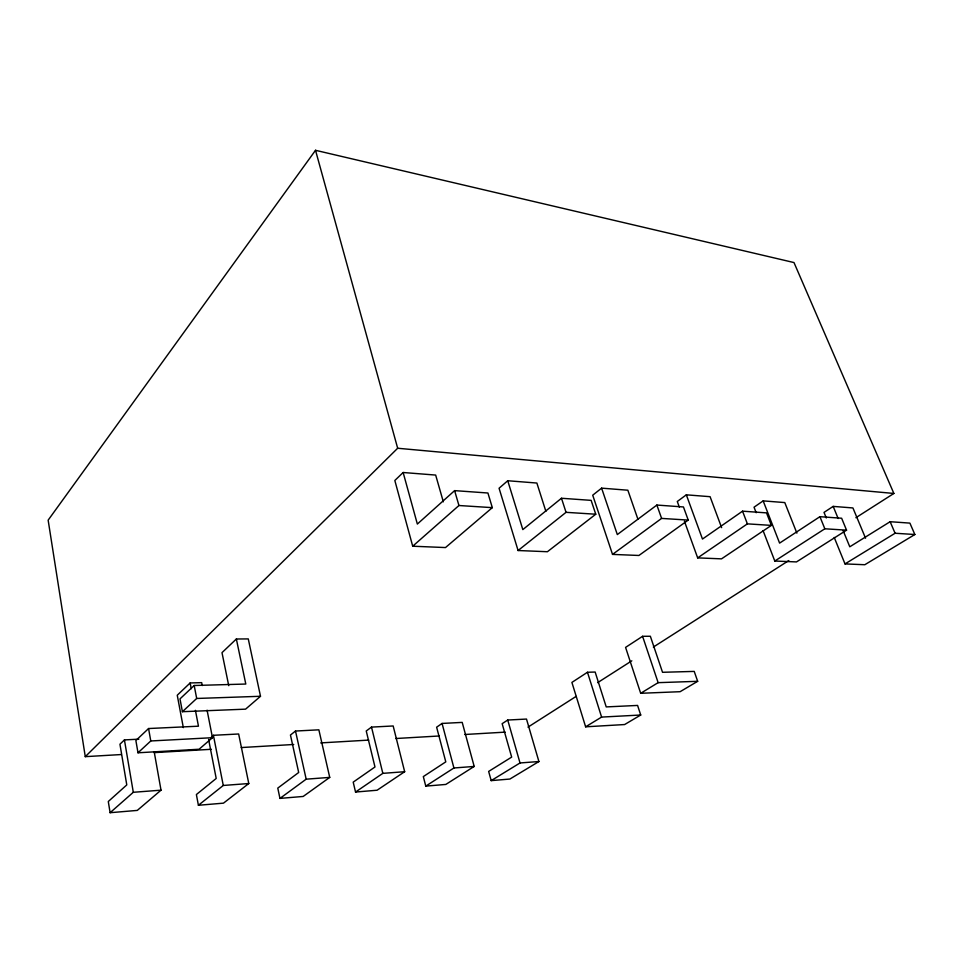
<?xml version="1.0" encoding="UTF-8"?>
<svg xmlns="http://www.w3.org/2000/svg" width="963" height="963" viewBox="0 0 963 963"><rect width="100%" height="100%" fill="white"/><g stroke="black" fill="none" stroke-linecap="round" stroke-linejoin="round"><path stroke-width="1.44" d="M855.89 517.709L893.869 493.453L793.994 262.562L315.515 150.3L48.15 520.152L85.274 756.653L121.266 754.547M85.274 756.653L397.671 448.252L893.869 493.453M403.148 472.508L394.83 480.477L412.706 546.214L445.496 547.562L492.322 507.645L487.916 493.008L454.608 490.624L417.352 524.065L403.148 472.508L435.673 475.072L443.329 501.831M138.841 739.163L124.432 739.909L119.942 744.206L126.779 784.917L108.289 801.505L110.107 812.7L137.276 810.413L161.014 790.178L154.188 751.778M202.254 685.548L201.688 682.647L190.144 682.96L177.252 695.226L183.331 727.619M236.356 638.999L245.794 684.043L194.189 685.5L179.997 698.885L182.404 711.693L245.577 709.153L260.504 696.285L248.273 638.914L236.356 638.999L221.996 652.649L228.737 685.656M195.417 710.333L198.462 726.186L148.567 728.534L135.879 740.523L137.998 752.789L199.088 749.238L212.474 737.694L207.081 710.176M137.998 752.789L150.77 740.968L212.474 737.694M182.404 711.693L196.693 698.464L260.504 696.285M412.706 546.214L458.942 505.515L492.322 507.645M110.107 812.7L133.303 792.284L161.014 790.178M507.742 480.742L499.075 488.241L518.082 550.523L547.405 551.727L595.76 514.218L591.138 500.363L561.477 498.256L522.825 529.602L507.742 480.742L536.873 483.041L545.877 511.341M211.487 736.96L213.413 735.299L238.655 733.987L248.779 783.533L223.476 803.154L198.402 805.273L196.38 794.535L216.206 778.465L208.61 739.44M518.082 550.523L566.039 512.328L595.76 514.218M198.402 805.273L223.272 785.459L248.779 783.533M601.61 488.145L592.714 495.199L612.528 554.399L638.914 555.47L688.232 520.092L683.453 506.959L656.874 505.057L617.319 534.573L601.61 488.145L627.852 490.215L637.951 519.322M295.509 731.037L290.453 735.046L298.686 772.495L277.777 788.107L279.956 798.399L303.176 796.449L329.731 777.394L318.861 729.822L295.509 731.037L306.174 779.175L279.956 798.399M371.513 727.101L366.241 730.977L374.98 766.981L353.204 782.137L355.54 792.043L377.087 790.226L404.665 771.712L393.169 725.97L371.513 727.101L382.829 773.361L355.54 792.043M721.624 527.64L710.092 496.691L686.33 494.826L677.29 501.494L679.324 507.128M612.528 554.399L661.605 518.407L688.232 520.092M684.416 521.224L697.669 557.878L721.528 558.853L771.375 525.389L766.512 512.882L742.545 511.172L702.472 539.051L686.33 494.826M442.065 723.442L436.624 727.197L445.785 761.865L423.323 776.587L425.766 786.121L445.821 784.436L474.193 766.44L462.204 722.394L442.065 723.442L453.922 767.98L425.766 786.121M796.883 533.129L784.785 502.578L763.165 500.88L754.041 507.2L756.172 512.725M697.669 557.878L747.384 523.86L771.375 525.389M507.73 720.035L502.156 723.682L511.666 757.111L488.65 771.423L491.19 780.62L509.896 779.043L538.907 761.528L526.496 719.06L507.73 720.035L520.02 762.961L491.19 780.62M865.556 538.209L852.929 507.946L833.176 506.394L824.015 512.4L826.29 517.974M763.093 530.661L774.794 561.032L796.485 561.923L846.549 530.168L841.638 518.238L819.922 516.686L779.597 543.108L763.165 500.88M587.478 672.258L571.902 682.418L585.624 726.812L624.614 724.549L640.72 715.015L637.59 705.434L606.221 706.914L595.158 672.042L587.478 672.258L601.598 717.086L640.72 715.015M642.586 636.302L625.577 647.389L640.684 693.288L680.107 691.699L697.669 681.31L694.227 671.404L662.532 672.294L650.35 636.254L642.586 636.302L658.138 682.659L697.669 681.31M774.794 561.032L824.834 528.783L846.549 530.168M528.001 727.125L576.115 696.405M597.638 682.659L631.812 660.823M653.335 647.076L788.793 560.562M834.235 537.462L845.008 563.909L864.81 564.727L914.85 534.513L909.903 523.114L890.137 521.705L849.787 546.791L843.143 530.637M845.008 563.909L895.084 533.249L914.85 534.513M585.624 726.812L601.598 717.086M640.684 693.288L658.138 682.659M306.174 779.175L329.731 777.394M382.829 773.361L404.665 771.712M453.922 767.98L474.193 766.44M520.02 762.961L538.907 761.528M154.261 752.621L211.246 749.298M241.244 747.553L293.727 744.483M320.715 742.906L368.709 740.102M395.709 738.525L439.2 735.985M464.684 734.504L505.178 732.133M890.137 521.705L895.084 533.249M833.176 506.394L838.159 518.515M819.922 516.686L824.834 528.783M742.545 511.172L747.384 523.86M656.874 505.057L661.605 518.407M561.477 498.256L566.039 512.328M454.608 490.624L458.942 505.515M315.515 150.3L397.671 448.252M213.413 735.299L223.272 785.459M194.189 685.5L196.693 698.464M190.144 682.96L191.252 688.726M148.567 728.534L150.77 740.968M124.432 739.909L133.303 792.284"/></g></svg>
